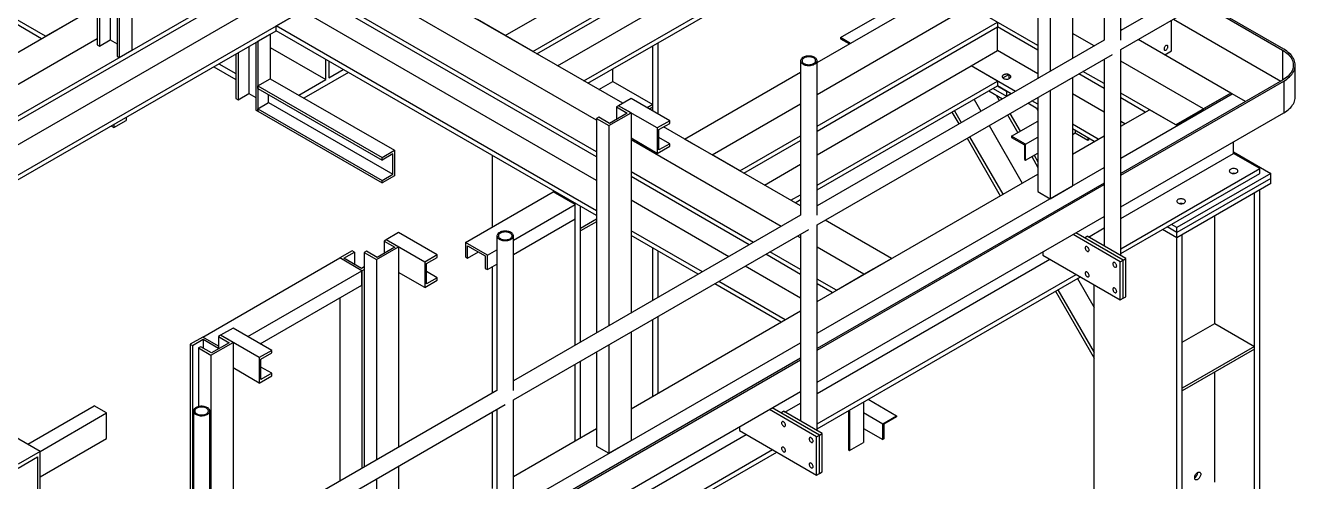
# Model space of a CAD drawing. Header units: millimetres. Extents: x 0 to 16187, y -20471 to 6290.
# Drawn here: x 589.3 to 834.1, y 5523.2 to 5610.9 of the extents above; entities that cross this region are included whole.
import ezdxf

# ---------------------------------------------------------------- set-up
doc = ezdxf.new("R2010")
doc.units = ezdxf.units.MM

msp = doc.modelspace()

# ---------------------------------------------------------------- linework, layer by layer
at = {"color": 7, "linetype": 'Continuous', "lineweight": 25}
for p, q in [((783.81753, 5607.05246), (656.32527, 5680.65217)), ((603.08104, 5676.07055), (603.08104, 5607.17492)), ((603.5053, 5675.82563), (603.5053, 5606.93)), ((605.57359, 5674.63163), (605.57359, 5608.12399)), ((606.89942, 5673.86625), (606.89942, 5604.97062)), ((607.32368, 5673.62133), (607.32368, 5604.7257)), ((609.71017, 5672.24364), (609.71017, 5606.10338)), ((509.87221, 5548.46816), (697.58586, 5656.83294)), ((790.44666, 5643.03568), (790.44666, 5604.53817)), ((783.81753, 5641.96415), (783.81753, 5600.71126)), ((786.20402, 5640.58646), (786.20402, 5602.08895)), ((796.5611, 5637.77454), (796.5611, 5608.06797)), ((799.7261, 5608.06797), (799.7261, 5637.77454)), ((681.46383, 5608.95061), (730.99666, 5637.5453)), ((686.76713, 5605.88908), (736.29996, 5634.48377)), ((687.56275, 5605.42977), (736.29996, 5633.56516)), ((704.04702, 5595.91361), (648.05303, 5628.23825)), ((832.50614, 5628.8186), (799.7261, 5609.89508)), ((691.51518, 5603.14809), (731.2353, 5626.07803)), ((799.7261, 5606.24055), (834.08852, 5626.07755)), ((593.16387, 5608.79753), (568.34442, 5623.12549)), ((699.01775, 5592.69388), (642.74973, 5625.17672)), ((696.57983, 5600.22433), (736.29996, 5623.15427)), ((510.66783, 5548.00885), (637.44643, 5621.19658)), ((592.36824, 5608.33823), (568.34442, 5622.20689)), ((699.01775, 5586.57082), (637.44643, 5622.11519)), ((699.01775, 5585.65221), (637.44643, 5621.19658)), ((697.37545, 5599.76502), (736.29996, 5622.23566)), ((514.62026, 5545.72717), (637.44643, 5616.63321)), ((741.38979, 5603.74524), (765.46811, 5617.64535)), ((554.39674, 5562.84212), (642.51108, 5613.70945)), ((567.33679, 5593.88788), (603.08104, 5614.52259)), ((637.44643, 5610.78568), (642.51108, 5613.70945)), ((699.01775, 5581.08884), (642.51108, 5613.70945)), ((741.38979, 5597.62218), (770.77141, 5614.58382)), ((815.19557, 5615.17089), (830.79417, 5606.16601)), ((831.05934, 5606.31908), (815.46074, 5615.32396)), ((593.16387, 5608.79753), (598.46717, 5611.85906)), ((699.01775, 5575.24132), (637.44643, 5610.78568)), ((637.44643, 5609.86708), (637.44643, 5610.78568)), ((681.46383, 5608.95061), (676.16053, 5612.01214)), ((741.38979, 5591.49912), (776.07471, 5611.52229)), ((745.89893, 5608.54951), (752.95328, 5612.6219)), ((776.07471, 5611.52229), (776.07471, 5610.60368)), ((809.48551, 5605.97933), (809.48551, 5611.87454)), ((809.89141, 5612.10886), (830.52814, 5600.19553)), ((554.39674, 5561.92351), (637.44643, 5609.86708)), ((567.33679, 5587.76482), (603.08104, 5608.39953)), ((633.94625, 5607.84647), (636.33274, 5609.22415)), ((636.33274, 5609.22415), (636.33274, 5600.65048)), ((699.01775, 5574.32271), (637.44643, 5609.86708)), ((686.76713, 5605.88908), (681.46383, 5608.95061)), ((741.38979, 5590.58051), (776.07471, 5610.60368)), ((745.89893, 5608.54951), (745.89893, 5608.30455)), ((747.80544, 5607.44891), (745.89893, 5608.54951)), ((745.89893, 5608.30455), (747.59327, 5607.32643)), ((776.07471, 5606.04031), (776.07471, 5610.60368)), ((783.81753, 5606.13385), (776.07471, 5610.60368)), ((794.61307, 5606.94339), (790.44666, 5609.34861)), ((799.91637, 5610.00492), (799.7261, 5610.11476)), ((603.08104, 5607.17492), (603.5053, 5606.93)), ((603.5053, 5606.93), (605.57359, 5608.12399)), ((605.57359, 5608.12399), (606.89942, 5607.35861)), ((607.32368, 5604.7257), (609.71017, 5606.10338)), ((632.19616, 5606.83616), (632.19616, 5597.77184)), ((633.52199, 5607.60154), (633.52199, 5594.61847)), ((633.94625, 5607.84647), (633.94625, 5594.37354)), ((636.33274, 5606.6775), (647.01889, 5600.50852)), ((709.83649, 5594.41858), (709.83649, 5606.95862)), ((710.84411, 5593.83689), (710.84411, 5607.54031)), ((796.5611, 5608.06797), (741.38979, 5576.21825)), ((771.01006, 5603.11655), (776.07471, 5606.04031)), ((783.81753, 5601.57048), (776.07471, 5606.04031)), ((799.7261, 5566.64063), (799.7261, 5606.24055)), ((820.91412, 5597.88318), (803.08163, 5608.17766)), ((808.18758, 5605.23005), (809.48551, 5605.97933)), ((830.79417, 5606.16601), (830.79417, 5600.3491)), ((606.89942, 5604.97062), (607.32368, 5604.7257)), ((626.46376, 5603.52692), (629.70361, 5601.65659)), ((629.70361, 5605.39724), (629.70361, 5596.82277)), ((630.12787, 5605.64216), (630.12787, 5596.57784)), ((647.01889, 5600.50852), (647.01889, 5604.34101)), ((647.60225, 5604.00425), (647.60225, 5600.84529)), ((738.22479, 5604.09771), (738.22479, 5574.39113)), ((741.38979, 5572.56372), (798.14347, 5605.32692)), ((741.38979, 5574.39113), (741.38979, 5604.09771)), ((796.5611, 5604.41344), (796.5611, 5568.46774)), ((815.61082, 5594.82164), (799.7261, 5603.9917)), ((625.45597, 5602.94513), (629.70361, 5600.49302)), ((651.34608, 5601.84298), (642.80656, 5596.91322)), ((647.60225, 5600.84529), (650.33829, 5602.42477)), ((702.17322, 5600.1075), (702.17322, 5602.53471)), ((715.93528, 5589.05066), (738.22479, 5601.91812)), ((741.38979, 5586.01713), (771.01006, 5603.11655)), ((776.07471, 5600.19279), (771.01006, 5603.11655)), ((779.49707, 5598.21711), (771.01006, 5603.11655)), ((777.09761, 5600.78329), (778.2338, 5601.4392)), ((778.2338, 5601.4392), (778.2338, 5600.63022)), ((796.5611, 5598.77714), (791.6794, 5601.59529)), ((796.5611, 5599.69575), (792.47503, 5602.05459)), ((833.25604, 5597.1335), (833.25604, 5603.25755)), ((633.94625, 5599.27279), (636.33274, 5600.65048)), ((633.94625, 5599.27279), (657.8111, 5585.4959)), ((633.94625, 5598.78286), (633.94625, 5599.27279)), ((633.94625, 5598.78286), (657.8111, 5585.00598)), ((636.33274, 5600.65048), (660.19759, 5586.87359)), ((641.79876, 5597.49501), (647.01889, 5600.50852)), ((699.4777, 5598.55142), (702.17322, 5600.1075)), ((702.17322, 5600.1075), (709.83649, 5595.68359)), ((741.38979, 5580.16961), (776.07471, 5600.19279)), ((741.38979, 5579.251), (776.07471, 5599.27418)), ((775.22605, 5598.78426), (777.79829, 5597.29933)), ((776.07471, 5600.19279), (776.07471, 5599.27418)), ((776.07471, 5599.27418), (777.79829, 5598.27918)), ((778.70144, 5597.7578), (776.07471, 5599.27418)), ((790.44666, 5600.88364), (790.44666, 5580.01915)), ((830.79417, 5600.3491), (799.7261, 5582.41389)), ((799.7261, 5582.10773), (831.05934, 5600.19602)), ((831.05934, 5600.19602), (831.05934, 5594.07197)), ((629.70361, 5596.82277), (630.12787, 5596.57784)), ((630.12787, 5596.57784), (632.19616, 5597.77184)), ((632.19616, 5597.77184), (633.52199, 5597.00646)), ((633.94625, 5594.86347), (636.01454, 5596.05746)), ((636.01454, 5596.05746), (636.01454, 5597.58887)), ((636.01454, 5596.05746), (659.87939, 5582.28058)), ((705.64688, 5596.83719), (703.26039, 5595.4595)), ((713.0715, 5592.55105), (705.64688, 5596.83719)), ((771.54432, 5596.65884), (772.85758, 5594.38421)), ((774.37738, 5598.29433), (777.00411, 5596.77795)), ((775.80665, 5597.46923), (776.40533, 5596.43229)), ((776.74415, 5596.92803), (776.87412, 5596.70291)), ((777.79829, 5598.27918), (777.79829, 5597.23642)), ((777.79829, 5597.29933), (778.64695, 5597.78926)), ((783.81753, 5595.72296), (782.66232, 5596.38984)), ((783.81753, 5597.05673), (783.81753, 5578.94761)), ((786.20402, 5598.43442), (786.20402, 5577.56992)), ((796.5611, 5594.21377), (790.44666, 5597.74357)), ((810.30752, 5591.76011), (799.7261, 5597.86864)), ((799.7261, 5585.37605), (821.15277, 5597.74541)), ((804.44724, 5594.22457), (799.7261, 5596.95003)), ((820.91412, 5597.88318), (810.30752, 5591.76011)), ((820.91412, 5597.88318), (815.61082, 5594.82164)), ((821.15277, 5597.74541), (820.91412, 5597.88318)), ((823.71836, 5596.26432), (821.15277, 5597.74541)), ((633.52199, 5594.61847), (633.94625, 5594.37354)), ((633.94625, 5594.86347), (657.8111, 5581.08658)), ((633.94625, 5594.37354), (633.94625, 5594.86347)), ((633.94625, 5594.37354), (657.8111, 5580.59666)), ((701.40424, 5591.63259), (705.64688, 5594.08181)), ((704.90442, 5594.02058), (701.5103, 5592.0612)), ((703.26039, 5595.4595), (702.83613, 5595.21458)), ((702.83613, 5595.21458), (704.90442, 5594.02058)), ((702.83613, 5595.21458), (702.83613, 5592.82658)), ((710.68501, 5591.17336), (703.26039, 5595.4595)), ((705.64688, 5594.08181), (703.26039, 5595.4595)), ((705.64688, 5594.08181), (705.64688, 5555.5843)), ((709.83649, 5595.68359), (708.74083, 5595.05109)), ((709.83649, 5595.19367), (709.16517, 5594.80612)), ((709.83649, 5595.19367), (709.83649, 5595.68359)), ((721.23858, 5585.98913), (738.22479, 5595.79506)), ((767.31019, 5594.21453), (768.62345, 5591.9399)), ((767.77898, 5594.48516), (769.09224, 5592.21053)), ((777.98783, 5593.69132), (779.97119, 5590.25603)), ((778.45662, 5593.96194), (780.43998, 5590.52666)), ((783.81753, 5594.80435), (781.8667, 5595.93054)), ((783.53168, 5594.96936), (783.81753, 5594.47426)), ((799.7261, 5591.49912), (805.24287, 5594.68388)), ((799.7261, 5575.98368), (831.05934, 5594.07197)), ((810.30752, 5591.76011), (805.24287, 5594.68388)), ((810.30752, 5591.76011), (815.61082, 5594.82164)), ((605.83876, 5591.62035), (605.83876, 5591.49675)), ((605.83876, 5591.49675), (606.26302, 5591.25183)), ((606.26302, 5591.25183), (608.64951, 5592.62952)), ((606.26302, 5591.86528), (606.26302, 5591.25183)), ((608.64951, 5593.24297), (608.64951, 5592.62952)), ((699.44202, 5593.2552), (699.01775, 5593.01028)), ((699.01775, 5593.01028), (701.40424, 5591.63259)), ((699.01775, 5593.01028), (699.01775, 5551.75739)), ((701.5103, 5592.0612), (699.44202, 5593.2552)), ((701.40424, 5591.63259), (701.40424, 5553.13508)), ((713.0715, 5592.55105), (710.68501, 5591.17336)), ((710.68501, 5591.17336), (710.68501, 5586.27411)), ((711.00321, 5590.86712), (713.0715, 5592.06112)), ((738.22479, 5576.1832), (711.89597, 5591.3825)), ((713.0715, 5592.06112), (713.0715, 5592.55105)), ((774.44008, 5591.64324), (780.82348, 5580.58686)), ((778.7794, 5589.56802), (783.81753, 5592.47648)), ((795.43017, 5589.01912), (790.44666, 5591.89604)), ((800.49482, 5591.94289), (799.7261, 5592.38666)), ((710.68501, 5586.27411), (705.64688, 5589.18257)), ((734.47364, 5572.22563), (705.64688, 5588.86697)), ((711.00321, 5586.94773), (711.00321, 5590.86712)), ((713.0715, 5588.14173), (711.00321, 5589.33572)), ((721.23858, 5585.98913), (715.93528, 5589.05066)), ((726.54188, 5582.9276), (738.22479, 5589.672)), ((727.33751, 5582.46829), (738.22479, 5588.75339)), ((770.20595, 5589.19893), (776.58935, 5578.14255)), ((770.67474, 5589.46956), (777.05814, 5578.41318)), ((778.7794, 5589.56802), (778.7794, 5589.32306)), ((781.43105, 5588.03726), (778.7794, 5589.56802)), ((778.7794, 5589.32306), (781.21892, 5587.91476)), ((781.43105, 5588.03726), (783.81753, 5589.41495)), ((794.63454, 5588.55982), (790.44666, 5590.97743)), ((790.44666, 5589.93491), (790.97699, 5590.24106)), ((790.44666, 5586.14221), (796.5611, 5589.672)), ((790.97699, 5590.67128), (790.97699, 5590.24106)), ((790.97699, 5590.24106), (793.41651, 5588.83276)), ((793.41651, 5589.26298), (793.41651, 5588.83276)), ((793.41651, 5588.83276), (793.62864, 5588.95522)), ((793.62864, 5589.14052), (793.62864, 5588.95522)), ((657.8111, 5585.4959), (660.19759, 5586.87359)), ((660.19759, 5586.87359), (660.19759, 5581.97434)), ((710.68501, 5586.27411), (713.0715, 5587.6518)), ((713.0715, 5588.14173), (711.00321, 5586.94773)), ((713.0715, 5587.6518), (713.0715, 5588.14173)), ((781.21892, 5587.91476), (781.21892, 5585.09769)), ((781.43105, 5584.97523), (781.43105, 5588.03726)), ((781.43105, 5584.97523), (783.81753, 5586.35292)), ((799.7261, 5573.77101), (821.39142, 5586.27813)), ((821.39142, 5586.27813), (821.39142, 5588.4908)), ((821.39142, 5586.58414), (828.57739, 5582.43576)), ((826.45607, 5583.35437), (821.39142, 5586.27813)), ((659.87939, 5586.19997), (657.8111, 5585.00598)), ((657.8111, 5585.00598), (657.8111, 5585.4959)), ((659.87939, 5582.28058), (659.87939, 5586.19997)), ((679.02431, 5572.13869), (679.02431, 5585.86468)), ((726.54188, 5582.9276), (721.23858, 5585.98913)), ((731.28993, 5580.18661), (738.22479, 5584.19002)), ((781.21892, 5585.09769), (781.43105, 5584.97523)), ((782.62284, 5585.66324), (783.81753, 5583.59398)), ((783.09163, 5585.93387), (783.81753, 5584.67657)), ((657.8111, 5581.08658), (659.87939, 5582.28058)), ((660.19759, 5581.97434), (657.8111, 5580.59666)), ((729.17034, 5569.1641), (705.64688, 5582.74391)), ((728.37471, 5568.7048), (705.64688, 5581.8253)), ((741.38979, 5551.69922), (796.5611, 5583.54894)), ((741.38979, 5557.82228), (783.81753, 5582.31529)), ((799.7261, 5567.92349), (826.45607, 5583.35437)), ((799.7261, 5567.00488), (826.45607, 5582.43576)), ((828.57739, 5582.43576), (810.54617, 5572.02656)), ((828.57739, 5581.45591), (810.54617, 5571.04671)), ((826.45607, 5582.43576), (826.45607, 5583.35437)), ((828.57739, 5581.45591), (828.57739, 5582.43576)), ((828.57739, 5580.47607), (828.57739, 5581.45591)), ((657.8111, 5580.59666), (657.8111, 5581.08658)), ((796.5611, 5580.58677), (741.38979, 5548.73705)), ((741.38979, 5548.4309), (796.5611, 5580.28062)), ((783.81753, 5578.94761), (786.20402, 5577.56992)), ((786.20402, 5577.56992), (790.44666, 5580.01915)), ((828.57739, 5580.47607), (810.54617, 5570.06686)), ((826.45607, 5370.78839), (826.45607, 5579.25145)), ((673.82707, 5569.13839), (690.69157, 5578.87406)), ((694.93421, 5576.42483), (690.69157, 5578.87406)), ((694.93421, 5549.40001), (694.93421, 5576.68009)), ((724.42229, 5566.42311), (705.64688, 5577.26193)), ((736.35458, 5577.26285), (738.22479, 5578.3425)), ((737.15021, 5576.80354), (738.22479, 5577.42389)), ((825.44844, 5371.20471), (825.44844, 5578.66976)), ((683.05348, 5569.56624), (694.93421, 5576.42483)), ((738.22479, 5574.39113), (683.05348, 5542.54141)), ((694.93421, 5573.66901), (694.93421, 5576.42483)), ((695.94184, 5549.9817), (695.94184, 5576.0984)), ((741.38979, 5542.30684), (796.5611, 5574.15656)), ((817.78517, 5553.57552), (817.78517, 5574.24585)), ((683.05348, 5566.81041), (694.93421, 5573.66901)), ((683.05348, 5538.88688), (739.80717, 5571.65009)), ((699.01775, 5573.638), (695.94184, 5571.86232)), ((699.01775, 5573.14808), (695.94184, 5571.37239)), ((695.94184, 5571.37239), (695.94184, 5571.86232)), ((741.38979, 5532.96379), (741.38979, 5572.56372)), ((755.71004, 5566.08918), (742.94219, 5573.4599)), ((793.55034, 5570.20582), (796.5611, 5571.9439)), ((810.54617, 5570.06686), (807.78818, 5571.65902)), ((810.54617, 5571.04671), (808.63684, 5572.14894)), ((810.54617, 5572.02656), (809.48551, 5572.63887)), ((810.54617, 5571.04671), (810.54617, 5572.02656)), ((658.6066, 5569.68141), (658.18234, 5569.43649)), ((658.18234, 5569.43649), (660.25062, 5568.24249)), ((658.18234, 5569.43649), (658.18234, 5567.0485)), ((660.99308, 5571.0591), (658.6066, 5569.68141)), ((666.03122, 5565.39527), (658.6066, 5569.68141)), ((660.99308, 5568.30372), (658.6066, 5569.68141)), ((668.41771, 5566.77296), (660.99308, 5571.0591)), ((673.82707, 5569.13839), (673.82707, 5566.38257)), ((678.06971, 5566.68917), (673.82707, 5569.13839)), ((679.88848, 5570.42087), (679.88848, 5540.7143)), ((683.05348, 5540.7143), (683.05348, 5570.42087)), ((719.35763, 5563.49935), (705.64688, 5571.4144)), ((718.56201, 5563.04005), (705.64688, 5570.4958)), ((738.22479, 5570.06014), (737.63889, 5570.39837)), ((738.22479, 5570.7366), (738.22479, 5534.79091)), ((799.64789, 5565.46117), (790.57325, 5570.69985)), ((800.17822, 5565.76732), (791.10358, 5571.006)), ((792.75359, 5570.05347), (793.28392, 5570.35962)), ((800.17822, 5565.76732), (792.75359, 5570.05347)), ((800.70855, 5566.07348), (793.28392, 5570.35962)), ((810.54617, 5570.06686), (810.54617, 5571.04671)), ((810.54617, 5361.60379), (810.54617, 5570.06686)), ((811.5538, 5362.18548), (811.5538, 5570.64855)), ((652.08354, 5567.55077), (649.69705, 5566.17309)), ((650.43952, 5566.11185), (652.5078, 5567.30585)), ((652.5078, 5567.30585), (652.08354, 5567.55077)), ((652.5078, 5567.30585), (652.5078, 5564.91786)), ((654.78822, 5567.47711), (654.36396, 5567.23219)), ((654.36396, 5567.23219), (656.75044, 5565.8545)), ((654.36396, 5567.23219), (654.36396, 5525.9793)), ((656.85651, 5566.28311), (654.78822, 5567.47711)), ((656.75044, 5565.8545), (660.99308, 5568.30372)), ((660.25062, 5568.24249), (656.85651, 5566.28311)), ((660.99308, 5568.30372), (660.99308, 5529.80621)), ((668.41771, 5566.77296), (666.03122, 5565.39527)), ((668.41771, 5566.28304), (668.41771, 5566.77296)), ((674.25134, 5568.52603), (677.64545, 5566.56665)), ((674.25134, 5566.13764), (674.25134, 5568.52603)), ((674.25134, 5566.13764), (676.31996, 5567.33183)), ((678.06971, 5566.68917), (679.88848, 5567.73912)), ((678.06971, 5563.93334), (678.06971, 5566.68917)), ((709.83649, 5558.00291), (709.83649, 5568.07719)), ((710.84411, 5558.5846), (710.84411, 5567.4955)), ((738.22479, 5563.01847), (731.53997, 5566.87754)), ((738.22479, 5563.93708), (732.33559, 5567.33684)), ((750.40674, 5563.02765), (741.38979, 5568.23302)), ((784.79864, 5567.36624), (784.79864, 5566.68459)), ((784.79864, 5566.68459), (799.64789, 5558.1123)), ((623.33965, 5550.95728), (649.69705, 5566.17309)), ((653.93969, 5563.72386), (649.69705, 5566.17309)), ((653.83363, 5564.15248), (650.43952, 5566.11185)), ((654.36396, 5564.45863), (653.83363, 5564.15248)), ((656.75044, 5565.8545), (656.75044, 5527.35699)), ((666.03122, 5565.39527), (666.03122, 5560.49603)), ((666.34942, 5565.08904), (668.41771, 5566.28304)), ((666.34942, 5561.16964), (666.34942, 5565.08904)), ((673.82707, 5566.38257), (674.25134, 5566.13764)), ((677.64545, 5566.56665), (677.64545, 5564.17826)), ((678.06971, 5563.93334), (679.88848, 5564.9833)), ((679.02431, 5540.21542), (679.02431, 5564.48442)), ((738.22479, 5558.4551), (727.58754, 5564.59585)), ((741.38979, 5540.09418), (786.12468, 5565.91908)), ((750.40674, 5563.02765), (755.71004, 5566.08918)), ((799.64789, 5565.46117), (800.17822, 5565.76732)), ((799.64789, 5558.1123), (799.64789, 5565.46117)), ((800.17822, 5565.76732), (800.70855, 5566.07348)), ((800.17822, 5558.41846), (800.17822, 5565.76732)), ((800.70855, 5558.72461), (800.70855, 5566.07348)), ((631.99978, 5551.05822), (653.93969, 5563.72386)), ((653.93969, 5563.72386), (654.36396, 5563.96878)), ((653.93969, 5560.96804), (653.93969, 5563.72386)), ((653.93969, 5563.72386), (653.93969, 5525.73438)), ((666.03122, 5560.49603), (660.99308, 5563.40448)), ((666.03122, 5560.49603), (668.41771, 5561.87371)), ((668.41771, 5562.36364), (666.34942, 5563.55764)), ((668.41771, 5562.36364), (666.34942, 5561.16964)), ((668.41771, 5561.87371), (668.41771, 5562.36364)), ((677.64545, 5564.17826), (678.06971, 5563.93334)), ((741.38979, 5534.24666), (791.18934, 5562.99532)), ((741.38979, 5533.32805), (791.98496, 5562.53602)), ((745.10344, 5559.96612), (741.38979, 5562.10996)), ((745.10344, 5559.96612), (750.40674, 5563.02765)), ((791.43008, 5562.21569), (794.63627, 5556.66242)), ((634.38665, 5549.6803), (653.93969, 5560.96804)), ((734.49511, 5553.84206), (721.72727, 5561.21278)), ((735.29073, 5554.30137), (722.52289, 5561.67209)), ((744.30781, 5559.50682), (741.38979, 5561.19135)), ((787.19595, 5559.77138), (794.63627, 5546.88438)), ((787.66474, 5560.04201), (794.63627, 5547.96697)), ((794.63627, 5415.24972), (794.63627, 5561.00545)), ((649.69705, 5558.51881), (649.69705, 5523.28515)), ((799.64789, 5558.1123), (800.17822, 5558.41846)), ((800.17822, 5558.41846), (800.70855, 5558.72461)), ((705.64688, 5537.18833), (738.22479, 5555.99517)), ((710.84411, 5540.18863), (710.84411, 5554.93007)), ((629.17328, 5552.68992), (626.78679, 5551.31223)), ((636.5979, 5548.40378), (629.17328, 5552.68992)), ((709.83649, 5539.60694), (709.83649, 5554.34838)), ((811.5538, 5549.97823), (817.78517, 5553.57552)), ((817.78517, 5553.57552), (825.44844, 5549.15161)), ((623.33965, 5550.95728), (620.95316, 5549.57959)), ((620.95316, 5549.57959), (621.37743, 5549.33467)), ((620.95316, 5549.57959), (620.95316, 5506.69166)), ((621.37743, 5549.33467), (623.44571, 5550.52867)), ((626.36253, 5549.21221), (623.33965, 5550.95728)), ((623.44571, 5550.52867), (626.36253, 5548.84482)), ((623.44571, 5550.52867), (623.44571, 5548.83239)), ((624.93064, 5547.48532), (629.17328, 5549.93454)), ((628.43082, 5549.87331), (625.0367, 5547.91393)), ((626.78679, 5551.31223), (626.36253, 5551.06731)), ((626.36253, 5551.06731), (628.43082, 5549.87331)), ((626.36253, 5551.06731), (626.36253, 5548.67931)), ((634.21142, 5547.02609), (626.78679, 5551.31223)), ((629.17328, 5549.93454), (626.78679, 5551.31223)), ((629.17328, 5549.93454), (629.17328, 5511.43703)), ((683.05348, 5518.02239), (738.22479, 5549.8721)), ((705.64688, 5551.92977), (705.64688, 5531.06527)), ((592.10321, 5528.98578), (558.92787, 5548.1375)), ((621.37743, 5549.33467), (621.37743, 5506.93658)), ((622.96842, 5549.10793), (622.54415, 5548.86301)), ((622.54415, 5548.86301), (622.54415, 5537.59161)), ((622.54415, 5548.86301), (624.93064, 5547.48532)), ((625.0367, 5547.91393), (622.96842, 5549.10793)), ((624.93064, 5547.48532), (624.93064, 5508.98781)), ((636.5979, 5548.40378), (634.21142, 5547.02609)), ((634.52961, 5546.71986), (636.5979, 5547.91385)), ((636.5979, 5547.91385), (636.5979, 5548.40378)), ((699.01775, 5548.10286), (699.01775, 5529.99374)), ((701.40424, 5549.48055), (701.40424, 5528.61605)), ((825.44844, 5549.15161), (811.5538, 5541.1304)), ((825.44844, 5548.66169), (811.5538, 5540.64048)), ((825.44844, 5548.66169), (825.44844, 5549.15161)), ((634.21142, 5542.12684), (629.17328, 5545.0353)), ((634.21142, 5547.02609), (634.21142, 5542.12684)), ((634.52961, 5542.80046), (634.52961, 5546.71986)), ((636.5979, 5543.99446), (634.52961, 5545.18845)), ((738.22479, 5546.90994), (683.05348, 5515.06022)), ((683.05348, 5514.75406), (738.22479, 5546.60378)), ((694.93421, 5531.00404), (694.93421, 5545.74548)), ((695.94184, 5531.58573), (695.94184, 5546.32717)), ((634.21142, 5542.12684), (636.5979, 5543.50453)), ((636.5979, 5543.99446), (634.52961, 5542.80046)), ((636.5979, 5543.50453), (636.5979, 5543.99446)), ((817.78517, 5523.07773), (817.78517, 5544.23778)), ((679.88848, 5540.7143), (624.71718, 5508.86458)), ((683.05348, 5508.63001), (738.22479, 5540.47973)), ((811.5538, 5540.64048), (811.5538, 5541.1304)), ((589.71689, 5530.36337), (602.49768, 5537.74156)), ((604.88416, 5536.36387), (602.49768, 5537.74156)), ((624.71718, 5505.21005), (681.47086, 5537.97325)), ((683.05348, 5499.28696), (683.05348, 5538.88688)), ((741.84191, 5532.09049), (732.76727, 5537.32917)), ((735.21403, 5536.52899), (738.22479, 5538.26706)), ((750.30067, 5538.47219), (750.30067, 5530.69391)), ((751.20132, 5538.99212), (756.66463, 5535.83822)), ((592.10321, 5528.98558), (604.88416, 5536.36387)), ((604.88416, 5531.46463), (604.88416, 5536.36387)), ((621.55218, 5536.74404), (621.55218, 5507.03746)), ((624.71718, 5507.03746), (624.71718, 5536.74404)), ((679.02431, 5521.81945), (679.02431, 5536.56089)), ((679.88848, 5537.05977), (679.88848, 5501.11407)), ((741.31158, 5531.78434), (732.23694, 5537.02301)), ((734.41728, 5536.37663), (734.94762, 5536.68278)), ((741.84191, 5532.09049), (734.41728, 5536.37663)), ((742.37224, 5532.39664), (734.94762, 5536.68278)), ((747.43689, 5536.81896), (747.43689, 5529.28561)), ((747.64902, 5536.94142), (747.64902, 5529.16314)), ((750.30067, 5536.45052), (754.01298, 5534.30745)), ((754.01298, 5534.30745), (756.66463, 5535.83822)), ((756.66463, 5535.59325), (754.22511, 5534.18495)), ((756.66463, 5535.83822), (756.66463, 5535.59325)), ((683.05348, 5524.14545), (699.01775, 5533.36142)), ((726.46233, 5533.6894), (726.46233, 5533.00775)), ((726.46233, 5533.00775), (741.31158, 5524.43547)), ((741.84191, 5532.09049), (742.37224, 5532.39664)), ((742.37224, 5525.04777), (742.37224, 5532.39664)), ((750.30067, 5533.38849), (754.01298, 5531.24542)), ((754.01298, 5531.24542), (754.01298, 5534.30745)), ((754.22511, 5534.18495), (754.22511, 5531.36788)), ((592.10321, 5524.08634), (604.88416, 5531.46463)), ((683.05348, 5506.41734), (727.78837, 5532.24225)), ((699.01775, 5529.99374), (701.40424, 5528.61605)), ((701.40424, 5528.61605), (705.64688, 5531.06527)), ((741.31158, 5531.78434), (741.84191, 5532.09049)), ((741.31158, 5524.43547), (741.31158, 5531.78434)), ((741.84191, 5524.74162), (741.84191, 5532.09049)), ((747.64902, 5529.16314), (750.30067, 5530.69391)), ((754.22511, 5531.36788), (754.01298, 5531.24542)), ((592.10321, 5528.98578), (587.86057, 5526.53656)), ((587.86057, 5525.77105), (591.62591, 5527.94474)), ((591.62591, 5527.94474), (591.62591, 5516.00283)), ((592.10321, 5515.51286), (592.10321, 5528.98578)), ((683.05348, 5500.56982), (732.85303, 5529.31848)), ((683.05348, 5499.65121), (733.64865, 5528.85918)), ((747.43689, 5529.28561), (747.64902, 5529.16314)), ((660.99308, 5526.15169), (660.99308, 5505.28719)), ((741.84191, 5524.74162), (742.37224, 5525.04777)), ((656.75044, 5523.70246), (656.75044, 5502.83796)), ((741.31158, 5524.43547), (741.84191, 5524.74162))]:
    msp.add_line(p, q, dxfattribs=at)
at = {"color": 7, "linetype": 'Continuous', "lineweight": 25, "flags": 128}
for points in [[(808.79608, 5606.80614), (808.78677, 5606.89616), (808.75932, 5606.97092), (808.71509, 5607.02667), (808.65631, 5607.06061), (808.58592, 5607.07105), (808.50746, 5607.05746), (808.42485, 5607.02052), (808.34224, 5606.96208), (808.26378, 5606.88508), (808.19339, 5606.79338), (808.13461, 5606.69156), (808.09038, 5606.58475), (808.06292, 5606.47829), (808.05362, 5606.37753), (808.06292, 5606.28751), (808.09038, 5606.21275), (808.13461, 5606.157), (808.19339, 5606.12306), (808.26378, 5606.11262), (808.34224, 5606.12621), (808.42485, 5606.16315), (808.50746, 5606.22159), (808.58592, 5606.29859), (808.65631, 5606.3903), (808.71509, 5606.49211), (808.75932, 5606.59892), (808.78677, 5606.70538), (808.79608, 5606.80614)], [(830.79417, 5606.16601), (831.10058, 5605.97765), (831.38589, 5605.77855), (831.64898, 5605.5695), (831.88882, 5605.35133), (832.10446, 5605.1249), (832.29504, 5604.89109), (832.45981, 5604.65084), (832.59813, 5604.40509), (832.70944, 5604.15482), (832.79332, 5603.901), (832.84941, 5603.64464), (832.87752, 5603.38675), (832.87752, 5603.12836), (832.84941, 5602.87047), (832.79332, 5602.61411), (832.70944, 5602.36029), (832.59813, 5602.11002), (832.45981, 5601.86427), (832.29504, 5601.62402), (832.10446, 5601.39021), (831.88882, 5601.16378), (831.64898, 5600.94561), (831.38589, 5600.73656), (831.10058, 5600.53746), (830.79417, 5600.3491)], [(831.05934, 5600.19602), (831.36987, 5600.38646), (831.65991, 5600.58737), (831.92841, 5600.79803), (832.1744, 5601.01766), (832.39696, 5601.24546), (832.59528, 5601.48061), (832.76866, 5601.72224), (832.91644, 5601.96947), (833.0381, 5602.2214), (833.13318, 5602.47711), (833.20135, 5602.73567), (833.24235, 5602.99614), (833.25604, 5603.25755), (833.24235, 5603.51897), (833.20135, 5603.77944), (833.13318, 5604.038), (833.0381, 5604.29371), (832.91644, 5604.54564), (832.76866, 5604.79287), (832.59528, 5605.0345), (832.39696, 5605.26965), (832.1744, 5605.49745), (831.92841, 5605.71708), (831.65991, 5605.92774), (831.36987, 5606.12865), (831.05934, 5606.31908)], [(739.48253, 5604.99182), (739.28315, 5604.9597), (739.09274, 5604.91283), (738.91455, 5604.85201), (738.75163, 5604.77829), (738.60678, 5604.69292), (738.48247, 5604.59737), (738.38083, 5604.49327), (738.3036, 5604.3824), (738.25209, 5604.26666), (738.2272, 5604.14803), (738.22934, 5604.02853), (738.25848, 5603.91022), (738.31412, 5603.79512), (738.39531, 5603.6852), (738.50065, 5603.58233), (738.62836, 5603.48829), (738.77624, 5603.40467), (738.94175, 5603.3329), (739.12208, 5603.27423), (739.31414, 5603.22964), (739.51463, 5603.19991), (739.72013, 5603.18553), (739.92712, 5603.18677), (740.13205, 5603.20359), (740.33144, 5603.23571), (740.52185, 5603.28258), (740.70004, 5603.3434), (740.86295, 5603.41712), (741.0078, 5603.50249), (741.13211, 5603.59804), (741.23376, 5603.70214), (741.31099, 5603.81301), (741.3625, 5603.92875), (741.38739, 5604.04738), (741.38525, 5604.16688), (741.35611, 5604.28519), (741.30047, 5604.40029), (741.21928, 5604.51021), (741.11393, 5604.61308), (740.98623, 5604.70712), (740.83835, 5604.79075), (740.67283, 5604.86251), (740.4925, 5604.92118), (740.30045, 5604.96577), (740.09996, 5604.9955), (739.89446, 5605.00988), (739.68747, 5605.00864), (739.48253, 5604.99182)], [(739.53733, 5604.84096), (739.35684, 5604.81122), (739.18553, 5604.76695), (739.02688, 5604.70906), (738.88411, 5604.63872), (738.76013, 5604.55736), (738.65748, 5604.46665), (738.57822, 5604.36843), (738.52399, 5604.2647), (738.49589, 5604.15757), (738.49448, 5604.04922), (738.51979, 5603.94186), (738.57132, 5603.83767), (738.648, 5603.73877), (738.74829, 5603.64718), (738.87013, 5603.56476), (739.01106, 5603.49319), (739.16819, 5603.43393), (739.33833, 5603.38818), (739.51802, 5603.35687), (739.70359, 5603.34065), (739.89128, 5603.33983), (740.07726, 5603.35445), (740.25774, 5603.38419), (740.42906, 5603.42846), (740.58771, 5603.48636), (740.73048, 5603.55669), (740.85446, 5603.63805), (740.95711, 5603.72876), (741.03636, 5603.82698), (741.09059, 5603.93071), (741.1187, 5604.03784), (741.12011, 5604.14619), (741.09479, 5604.25355), (741.04327, 5604.35774), (740.96658, 5604.45664), (740.8663, 5604.54823), (740.74445, 5604.63065), (740.60353, 5604.70222), (740.4464, 5604.76148), (740.27626, 5604.80723), (740.09657, 5604.83854), (739.91099, 5604.85476), (739.72331, 5604.85558), (739.53733, 5604.84096)], [(778.2338, 5601.4392), (778.10219, 5601.47748), (777.96088, 5601.50163), (777.81438, 5601.51088), (777.66737, 5601.50494), (777.52454, 5601.48399), (777.39044, 5601.44871), (777.26936, 5601.40021), (777.16515, 5601.34005), (777.08115, 5601.27015), (777.02003, 5601.19274), (776.98374, 5601.11028), (776.97344, 5601.02542), (776.98947, 5600.94085), (777.0313, 5600.85927), (777.09761, 5600.78329)], [(777.21492, 5601.37148), (777.12013, 5601.30593), (777.04714, 5601.23167), (776.99829, 5601.15108), (776.97515, 5601.06675), (776.97847, 5600.98139), (777.00814, 5600.89774), (777.06321, 5600.81849), (777.1419, 5600.7462), (777.24168, 5600.68317), (777.35936, 5600.63145), (777.49114, 5600.59268), (777.6328, 5600.56813), (777.77977, 5600.55857), (777.92734, 5600.56431), (778.07077, 5600.58517), (778.20543, 5600.62049), (778.32701, 5600.66911), (778.43159, 5600.72949), (778.51582, 5600.79967), (778.57699, 5600.87741), (778.61313, 5600.96021), (778.62308, 5601.0454), (778.60652, 5601.13024), (778.56398, 5601.21202), (778.49683, 5601.2881), (778.40723, 5601.35603), (778.29806, 5601.41364), (778.17283, 5601.45906), (778.03556, 5601.49085), (777.89066, 5601.50798), (777.74279, 5601.50989), (777.59671, 5601.49654), (777.4571, 5601.46834), (777.32846, 5601.4262), (777.21492, 5601.37148)], [(831.05934, 5594.07197), (831.36987, 5594.2624), (831.65991, 5594.46332), (831.92841, 5594.67397), (832.1744, 5594.8936), (832.39696, 5595.12141), (832.59528, 5595.35655), (832.76866, 5595.59818), (832.91644, 5595.84541), (833.0381, 5596.09734), (833.13318, 5596.35306), (833.20135, 5596.61162), (833.24235, 5596.87208), (833.25604, 5597.1335)], [(822.0013, 5583.23191), (821.88776, 5583.28663), (821.75912, 5583.32877), (821.61952, 5583.35697), (821.47343, 5583.37033), (821.32556, 5583.36841), (821.18067, 5583.35128), (821.04339, 5583.3195), (820.91816, 5583.27407), (820.80899, 5583.21646), (820.71939, 5583.14853), (820.65224, 5583.07245), (820.6097, 5582.99068), (820.59314, 5582.90583), (820.60309, 5582.82064), (820.63923, 5582.73784), (820.7004, 5582.6601), (820.78463, 5582.58992), (820.88921, 5582.52954), (821.01079, 5582.48092), (821.14546, 5582.44561), (821.28888, 5582.42474), (821.43645, 5582.419), (821.58342, 5582.42856), (821.72508, 5582.45312), (821.85686, 5582.49188), (821.97454, 5582.5436), (822.07433, 5582.60663), (822.15302, 5582.67892), (822.20808, 5582.75817), (822.23775, 5582.84182), (822.24107, 5582.92718), (822.21793, 5583.01151), (822.16908, 5583.0921), (822.09609, 5583.16637), (822.0013, 5583.23191)], [(811.92503, 5577.415), (811.81149, 5577.46972), (811.68285, 5577.51186), (811.54324, 5577.54006), (811.39716, 5577.55342), (811.24929, 5577.5515), (811.10439, 5577.53438), (810.96712, 5577.50259), (810.84189, 5577.45716), (810.73272, 5577.39955), (810.64312, 5577.33162), (810.57597, 5577.25554), (810.53343, 5577.17377), (810.51687, 5577.08892), (810.52682, 5577.00373), (810.56296, 5576.92094), (810.62413, 5576.8432), (810.70836, 5576.77301), (810.81294, 5576.71263), (810.93452, 5576.66401), (811.06918, 5576.6287), (811.21261, 5576.60784), (811.36018, 5576.60209), (811.50715, 5576.61165), (811.64881, 5576.63621), (811.78059, 5576.67497), (811.89827, 5576.7267), (811.99805, 5576.78972), (812.07674, 5576.86202), (812.13181, 5576.94126), (812.16148, 5577.02491), (812.1648, 5577.11027), (812.14166, 5577.1946), (812.09281, 5577.2752), (812.01982, 5577.34946), (811.92503, 5577.415)], [(681.14622, 5571.31498), (680.94684, 5571.28286), (680.75643, 5571.23599), (680.57824, 5571.17518), (680.41532, 5571.10146), (680.27047, 5571.01609), (680.14616, 5570.92054), (680.04452, 5570.81643), (679.96729, 5570.70556), (679.91578, 5570.58982), (679.89089, 5570.47119), (679.89303, 5570.3517), (679.92217, 5570.23339), (679.97781, 5570.11829), (680.059, 5570.00836), (680.16434, 5569.9055), (680.29205, 5569.81145), (680.43993, 5569.72783), (680.60545, 5569.65607), (680.78577, 5569.59739), (680.97783, 5569.55281), (681.17832, 5569.52307), (681.38382, 5569.5087), (681.59081, 5569.50994), (681.79575, 5569.52676), (681.99513, 5569.55888), (682.18554, 5569.60575), (682.36373, 5569.66656), (682.52664, 5569.74029), (682.6715, 5569.82565), (682.7958, 5569.92121), (682.89745, 5570.02531), (682.97468, 5570.13618), (683.02619, 5570.25192), (683.05108, 5570.37055), (683.04894, 5570.49004), (683.0198, 5570.60835), (682.96416, 5570.72345), (682.88297, 5570.83338), (682.77763, 5570.93624), (682.64992, 5571.03029), (682.50204, 5571.11391), (682.33652, 5571.18567), (682.1562, 5571.24435), (681.96414, 5571.28894), (681.76365, 5571.31867), (681.55815, 5571.33304), (681.35116, 5571.33181), (681.14622, 5571.31498)], [(681.20102, 5571.16413), (681.02053, 5571.13438), (680.84922, 5571.09011), (680.69057, 5571.03222), (680.5478, 5570.96188), (680.42382, 5570.88053), (680.32117, 5570.78982), (680.24191, 5570.6916), (680.18768, 5570.58787), (680.15958, 5570.48074), (680.15817, 5570.37239), (680.18348, 5570.26502), (680.23501, 5570.16083), (680.3117, 5570.06193), (680.41198, 5569.97035), (680.53383, 5569.88793), (680.67475, 5569.81636), (680.83188, 5569.75709), (681.00202, 5569.71134), (681.18171, 5569.68004), (681.36729, 5569.66381), (681.55497, 5569.663), (681.74095, 5569.67761), (681.92143, 5569.70736), (682.09275, 5569.75163), (682.2514, 5569.80952), (682.39417, 5569.87986), (682.51815, 5569.96121), (682.6208, 5570.05192), (682.70005, 5570.15014), (682.75428, 5570.25387), (682.78239, 5570.36101), (682.7838, 5570.46936), (682.75849, 5570.57672), (682.70696, 5570.68091), (682.63027, 5570.77981), (682.52999, 5570.8714), (682.40814, 5570.95381), (682.26722, 5571.02538), (682.11009, 5571.08465), (681.93995, 5571.1304), (681.76026, 5571.1617), (681.57468, 5571.17793), (681.387, 5571.17874), (681.20102, 5571.16413)], [(793.65516, 5567.69589), (793.64585, 5567.79665), (793.61839, 5567.90311), (793.57416, 5568.00992), (793.51538, 5568.11174), (793.445, 5568.20344), (793.36653, 5568.28044), (793.28392, 5568.33888), (793.20132, 5568.37582), (793.12285, 5568.38941), (793.05247, 5568.37897), (792.99368, 5568.34503), (792.94946, 5568.28928), (792.922, 5568.21452), (792.91269, 5568.1245), (792.922, 5568.02374), (792.94946, 5567.91728), (792.99368, 5567.81047), (793.05247, 5567.70865), (793.12285, 5567.61695), (793.20132, 5567.53995), (793.28392, 5567.48151), (793.36653, 5567.44457), (793.445, 5567.43098), (793.51538, 5567.44142), (793.57416, 5567.47536), (793.61839, 5567.53111), (793.64585, 5567.60587), (793.65516, 5567.69589)], [(798.95846, 5564.63436), (798.94915, 5564.73512), (798.92169, 5564.84158), (798.87747, 5564.94839), (798.81868, 5565.05021), (798.7483, 5565.14191), (798.66983, 5565.21891), (798.58723, 5565.27735), (798.50462, 5565.31429), (798.42615, 5565.32788), (798.35577, 5565.31744), (798.29699, 5565.2835), (798.25276, 5565.22775), (798.2253, 5565.15299), (798.21599, 5565.06297), (798.2253, 5564.96221), (798.25276, 5564.85575), (798.29699, 5564.74894), (798.35577, 5564.64712), (798.42615, 5564.55542), (798.50462, 5564.47842), (798.58723, 5564.41998), (798.66983, 5564.38304), (798.7483, 5564.36945), (798.81868, 5564.37989), (798.87747, 5564.41383), (798.92169, 5564.46958), (798.94915, 5564.54434), (798.95846, 5564.63436)], [(793.65516, 5562.79664), (793.64585, 5562.89741), (793.61839, 5563.00387), (793.57416, 5563.11068), (793.51538, 5563.21249), (793.445, 5563.3042), (793.36653, 5563.3812), (793.28392, 5563.43963), (793.20132, 5563.47657), (793.12285, 5563.49017), (793.05247, 5563.47973), (792.99368, 5563.44578), (792.94946, 5563.39003), (792.922, 5563.31528), (792.91269, 5563.22526), (792.922, 5563.12449), (792.94946, 5563.01804), (792.99368, 5562.91122), (793.05247, 5562.80941), (793.12285, 5562.7177), (793.20132, 5562.6407), (793.28392, 5562.58227), (793.36653, 5562.54533), (793.445, 5562.53174), (793.51538, 5562.54217), (793.57416, 5562.57612), (793.61839, 5562.63187), (793.64585, 5562.70663), (793.65516, 5562.79664)], [(798.95846, 5559.73511), (798.94915, 5559.83588), (798.92169, 5559.94233), (798.87747, 5560.04915), (798.81868, 5560.15096), (798.7483, 5560.24267), (798.66983, 5560.31967), (798.58723, 5560.3781), (798.50462, 5560.41504), (798.42615, 5560.42864), (798.35577, 5560.4182), (798.29699, 5560.38425), (798.25276, 5560.3285), (798.2253, 5560.25375), (798.21599, 5560.16373), (798.2253, 5560.06296), (798.25276, 5559.9565), (798.29699, 5559.84969), (798.35577, 5559.74788), (798.42615, 5559.65617), (798.50462, 5559.57917), (798.58723, 5559.52074), (798.66983, 5559.4838), (798.7483, 5559.4702), (798.81868, 5559.48064), (798.87747, 5559.51459), (798.92169, 5559.57034), (798.94915, 5559.64509), (798.95846, 5559.73511)], [(622.80991, 5537.63815), (622.61053, 5537.60603), (622.42012, 5537.55916), (622.24193, 5537.49834), (622.07902, 5537.42462), (621.93416, 5537.33925), (621.80985, 5537.2437), (621.70821, 5537.1396), (621.63098, 5537.02873), (621.57947, 5536.91299), (621.55458, 5536.79436), (621.55672, 5536.67486), (621.58586, 5536.55656), (621.6415, 5536.44145), (621.72269, 5536.33153), (621.82803, 5536.22866), (621.95574, 5536.13462), (622.10362, 5536.051), (622.26914, 5535.97923), (622.44946, 5535.92056), (622.64152, 5535.87597), (622.84201, 5535.84624), (623.04751, 5535.83187), (623.2545, 5535.8331), (623.45944, 5535.84992), (623.65882, 5535.88204), (623.84923, 5535.92891), (624.02742, 5535.98973), (624.19034, 5536.06345), (624.33519, 5536.14882), (624.4595, 5536.24437), (624.56114, 5536.34847), (624.63837, 5536.45934), (624.68988, 5536.57508), (624.71477, 5536.69371), (624.71263, 5536.81321), (624.68349, 5536.93152), (624.62785, 5537.04662), (624.54666, 5537.15654), (624.44132, 5537.25941), (624.31361, 5537.35346), (624.16573, 5537.43708), (624.00021, 5537.50884), (623.81989, 5537.56751), (623.62783, 5537.6121), (623.42734, 5537.64183), (623.22184, 5537.65621), (623.01485, 5537.65497), (622.80991, 5537.63815)], [(622.86471, 5537.48729), (622.68423, 5537.45755), (622.51291, 5537.41328), (622.35426, 5537.35539), (622.21149, 5537.28505), (622.08751, 5537.20369), (621.98486, 5537.11298), (621.90561, 5537.01476), (621.85137, 5536.91103), (621.82327, 5536.8039), (621.82186, 5536.69555), (621.84717, 5536.58819), (621.8987, 5536.484), (621.97539, 5536.3851), (622.07567, 5536.29351), (622.19752, 5536.21109), (622.33844, 5536.13952), (622.49557, 5536.08026), (622.66571, 5536.03451), (622.8454, 5536.0032), (623.03098, 5535.98698), (623.21866, 5535.98616), (623.40464, 5536.00078), (623.58512, 5536.03052), (623.75644, 5536.07479), (623.91509, 5536.13269), (624.05786, 5536.20303), (624.18184, 5536.28438), (624.28449, 5536.37509), (624.36374, 5536.47331), (624.41798, 5536.57704), (624.44608, 5536.68417), (624.44749, 5536.79252), (624.42218, 5536.89988), (624.37065, 5537.00408), (624.29396, 5537.10297), (624.19368, 5537.19456), (624.07183, 5537.27698), (623.93091, 5537.34855), (623.77378, 5537.40781), (623.60364, 5537.45356), (623.42395, 5537.48487), (623.23837, 5537.50109), (623.05069, 5537.50191), (622.86471, 5537.48729)], [(735.31885, 5534.01905), (735.30954, 5534.11982), (735.28208, 5534.22628), (735.23786, 5534.33309), (735.17907, 5534.4349), (735.10869, 5534.52661), (735.03022, 5534.60361), (734.94762, 5534.66204), (734.86501, 5534.69898), (734.78654, 5534.71258), (734.71616, 5534.70214), (734.65737, 5534.66819), (734.61315, 5534.61244), (734.58569, 5534.53769), (734.57638, 5534.44767), (734.58569, 5534.3469), (734.61315, 5534.24045), (734.65737, 5534.13363), (734.71616, 5534.03182), (734.78654, 5533.94011), (734.86501, 5533.86311), (734.94762, 5533.80468), (735.03022, 5533.76774), (735.10869, 5533.75415), (735.17907, 5533.76458), (735.23786, 5533.79853), (735.28208, 5533.85428), (735.30954, 5533.92904), (735.31885, 5534.01905)], [(740.62215, 5530.95752), (740.61284, 5531.05829), (740.58538, 5531.16475), (740.54116, 5531.27156), (740.48237, 5531.37337), (740.41199, 5531.46508), (740.33352, 5531.54208), (740.25092, 5531.60051), (740.16831, 5531.63745), (740.08984, 5531.65105), (740.01946, 5531.64061), (739.96068, 5531.60666), (739.91645, 5531.55091), (739.88899, 5531.47616), (739.87968, 5531.38614), (739.88899, 5531.28537), (739.91645, 5531.17892), (739.96068, 5531.0721), (740.01946, 5530.97029), (740.08984, 5530.87858), (740.16831, 5530.80158), (740.25092, 5530.74315), (740.33352, 5530.70621), (740.41199, 5530.69261), (740.48237, 5530.70305), (740.54116, 5530.737), (740.58538, 5530.79275), (740.61284, 5530.86751), (740.62215, 5530.95752)], [(735.31885, 5529.11981), (735.30954, 5529.22057), (735.28208, 5529.32703), (735.23786, 5529.43384), (735.17907, 5529.53566), (735.10869, 5529.62736), (735.03022, 5529.70436), (734.94762, 5529.7628), (734.86501, 5529.79974), (734.78654, 5529.81333), (734.71616, 5529.80289), (734.65737, 5529.76895), (734.61315, 5529.7132), (734.58569, 5529.63844), (734.57638, 5529.54842), (734.58569, 5529.44766), (734.61315, 5529.3412), (734.65737, 5529.23439), (734.71616, 5529.13258), (734.78654, 5529.04087), (734.86501, 5528.96387), (734.94762, 5528.90543), (735.03022, 5528.86849), (735.10869, 5528.8549), (735.17907, 5528.86534), (735.23786, 5528.89928), (735.28208, 5528.95503), (735.30954, 5529.02979), (735.31885, 5529.11981)], [(740.62215, 5526.05828), (740.61284, 5526.15904), (740.58538, 5526.2655), (740.54116, 5526.37231), (740.48237, 5526.47413), (740.41199, 5526.56583), (740.33352, 5526.64283), (740.25092, 5526.70127), (740.16831, 5526.73821), (740.08984, 5526.7518), (740.01946, 5526.74136), (739.96068, 5526.70742), (739.91645, 5526.65167), (739.88899, 5526.57691), (739.87968, 5526.48689), (739.88899, 5526.38613), (739.91645, 5526.27967), (739.96068, 5526.17286), (740.01946, 5526.07105), (740.08984, 5525.97934), (740.16831, 5525.90234), (740.25092, 5525.8439), (740.33352, 5525.80696), (740.41199, 5525.79337), (740.48237, 5525.80381), (740.54116, 5525.83775), (740.58538, 5525.8935), (740.61284, 5525.96826), (740.62215, 5526.05828)], [(815.10701, 5524.59368), (815.09763, 5524.46798), (815.06981, 5524.3355), (815.02443, 5524.2005), (814.96296, 5524.06731), (814.88737, 5523.94021), (814.80008, 5523.82329), (814.70391, 5523.7203), (814.60195, 5523.63457), (814.49747, 5523.56884), (814.39383, 5523.52522), (814.29437, 5523.50512), (814.20227, 5523.50918), (814.1205, 5523.53728), (814.05169, 5523.5885), (813.99805, 5523.66121), (813.9613, 5523.75307), (813.94263, 5523.86111), (813.94263, 5523.98188), (813.9613, 5524.11149), (813.99805, 5524.24578), (814.05169, 5524.38042), (814.1205, 5524.51109), (814.20227, 5524.63359), (814.29437, 5524.74399), (814.39383, 5524.83873), (814.49747, 5524.91477), (814.60195, 5524.96967), (814.70391, 5525.00166), (814.80008, 5525.00971), (814.88737, 5524.99356), (814.96296, 5524.95374), (815.02443, 5524.89152), (815.06981, 5524.80891), (815.09763, 5524.70855), (815.10701, 5524.59368)]]:
    msp.add_lwpolyline(points, dxfattribs=at)
at = {"color": 7, "linetype": 'Continuous', "lineweight": 25}
for centre, radius, start, end in [((802.62777, 5608.71499), 0.87367, 314.1643974, 337.5899249), ((821.41794, 5581.04684), 1.40603, 81.0723649, 98.9276346), ((821.41794, 5581.04589), 1.40697, 81.0787148, 98.9212852), ((811.34166, 5575.22898), 1.40697, 81.0787148, 98.9212852), ((811.34166, 5575.22993), 1.40604, 81.0730606, 98.9269399), ((813.26434, 5524.98389), 1.26044, 302.4306189, 357.5747572), ((813.26432, 5524.98391), 1.26046, 302.4308687, 357.5691316)]:
    msp.add_arc(centre, radius, start, end, dxfattribs=at)

doc.saveas('drawing.dxf')
